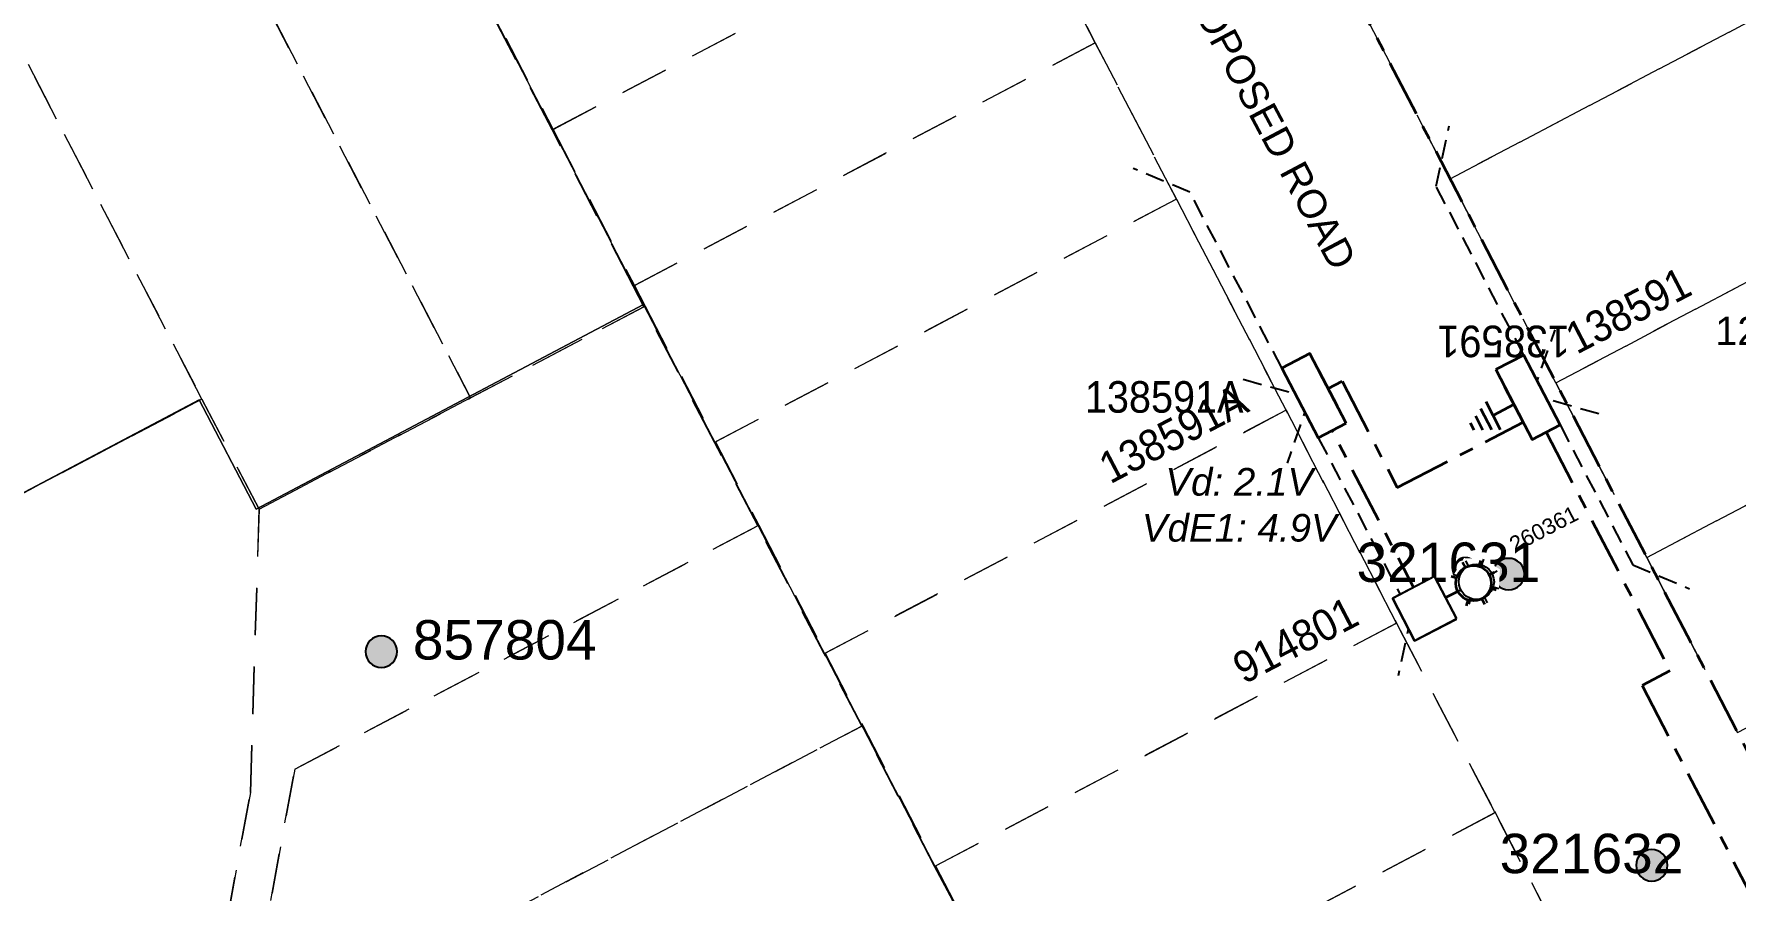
# Model space of a CAD drawing. Header units: metres. Extents: x 0 to 304202, y 0 to 6270858.
# Drawn here: x 303531.1 to 303639.1, y 6270383.7 to 6270438 of the extents above; entities that cross this region are included whole.
import ezdxf
from ezdxf import colors
from ezdxf.entities.mleader import LeaderData, LeaderLine
from ezdxf.enums import TextEntityAlignment as Align
from ezdxf.math import Vec2, Vec3

# ---------------------------------------------------------------- set-up
doc = ezdxf.new("R2010")
doc.units = ezdxf.units.M
for name, pattern in [('Cable Exist UG', [7, 4, -1, 1, -1]), ('Dash', [5, 3, -2]), ('IE Trench LV', [6, 4, -2])]:
    doc.linetypes.add(name, pattern=pattern)
doc.layers.get('0').update_dxf_attribs({"color": 6})
doc.layers.add('_User Miscellaneous10', color=252, linetype='Continuous', lineweight=13, plot=False, transparency=0.65)
for name, color, linetype, lineweight in [('_User_HV_Exist', 1, 'Continuous', 35), ('_User_LV_Exist', 5, 'Continuous', 35), ('_User_SL_Exist', 4, 'Continuous', 35), ('Cadastre Developer_SP_EXT', 98, 'Continuous', 15), ('Cadastre Developer_SP_NEW', 92, 'Continuous', 15), ('Cadastre Land Parcels_SP_EXT', 118, 'Continuous', 15)]:
    doc.layers.add(name, color=color, linetype=linetype, lineweight=lineweight)
for name, color, linetype in [('Equip_SP_SL_NEW', 2, 'Continuous'), ('Services_SP_NEW_UG', 2, 'IE Trench LV'), ('SupportsOH_SP_TR_HV_LV_SL_EXT', 7, 'Continuous'), ('SupportsUG_SP_LV_NEW', 2, 'Continuous'), ('SupportsUG_SP_LV_SL_NEW', 2, 'Continuous')]:
    doc.layers.add(name, color=color, linetype=linetype)
doc.styles.add('POLE_LABEL', font='arial.ttf', dxfattribs={"height": 2})
doc.styles.add('SL_LABEL', font='arial.ttf', dxfattribs={"height": 2})
doc.styles.get("Standard").update_dxf_attribs({"font": 'arial.ttf'})

# ---------------------------------------------------------------- blocks, each defined once
blk = doc.blocks.new('POLE_EXT')
blk.add_hatch(color=256).paths.add_polyline_path([(-1, 0, 1), (1, 0, 1)])
blk.add_lwpolyline([(-1, 0, 1), (1, 0, 1)], format="xyb", close=True)
at = {"flags": 8}
blk.add_attdef('pNumber', text='', height=2, dxfattribs=at).set_placement((2.5, 2.5), align=Align.MIDDLE_CENTER)
at = {"style": 'POLE_LABEL', "flags": 9}
for tag, p in [('STRUCTURE_PLANT_NUMBER', (1.35, 0.03)), ('STREET_CODE', (1.35, -0.2))]:
    blk.add_attdef(tag, text='', height=0.2, dxfattribs=at).set_placement(p, align=Align.MIDDLE_LEFT)
at = {"flags": 9}
for tag, p in [('OWNED_BY', (1.35, -0.4)), ('SPECIAL_USE', (1.35, -0.8)), ('STATE', (1.35, -1)), ('PARENT', (1.35, -0.6)), ('cLV', (1.35, -1.4)), ('hDepth', (1.35, -1.6)), ('hDia', (1.35, -1.8)), ('cHV', (1.35, -2)), ('USAGE', (1.35, -1.2)), ('LBRACKET', (1.35, -2.2)), ('LExisting', (1.35, -2.4)), ('LANTNUMBER', (1.35, -2.6)), ('LOther', (1.35, -2.8)), ('LRemove', (1.35, -3)), ('LEGEND', (1.35, -3.2)), ('cLinedev', (1.35, -3.4)), ('pExisting', (1.35, -3.8)), ('pFooting', (1.35, -4.4)), ('LOCATION', (1.35, -3.6)), ('PFNUMBER', (1.35, -4)), ('NEWPFNUMBER', (1.35, -4.2)), ('pNew', (1.35, -4.6)), ('pRelocate', (1.35, -5)), ('pRemove', (1.35, -5.2)), ('pReplace', (1.35, -5.4)), ('pStay', (1.35, -5.6)), ('pType', (1.35, -5.8)), ('cspan', (1.35, -6)), ('STREETNAME', (1.35, -6.2)), ('SUBURB', (1.35, -6.4)), ('OPERATED_BY', (1.36, -7.01)), ('NOTES', (1.35, -6.6)), ('MAINTAINED_BY', (1.36, -6.81))]:
    blk.add_attdef(tag, text='', height=0.2, dxfattribs=at).set_placement(p, align=Align.MIDDLE_LEFT)
at = {"flags": 1}
blk.add_attdef('Z', (1.35, -7.33), '', height=0.2, dxfattribs=at)
blk = doc.blocks.new('*U258')
at = {"layer": 'Services_SP_NEW_UG', "ltscale": 0.3}
for points in [[(-1.7, 0), (1.5, 3)], [(1.5, -3), (-1.7, 0)]]:
    blk.add_lwpolyline(points, dxfattribs=at)
blk = doc.blocks.new('*U259')
at = {"layer": 'Services_SP_NEW_UG', "ltscale": 0.3, "flags": 128}
for points in [[(-15.21, -1), (-18.21, 1.5)], [(15.09, -1), (18.09, 1.5)], [(-2.5, -1), (-15.21, -1)], [(2.5, -1), (15.09, -1)]]:
    blk.add_lwpolyline(points, dxfattribs=at)
blk = doc.blocks.new('*U260')
at = {"layer": 'Services_SP_NEW_UG', "ltscale": 0.3, "flags": 128}
for points in [[(-14.57, -1), (-17.57, 1.5)], [(12.5, -1), (15.5, 1.5)], [(-2.5, -1), (-14.57, -1)], [(2.5, -1), (12.5, -1)]]:
    blk.add_lwpolyline(points, dxfattribs=at)
blk = doc.blocks.new('*U253')
for tag, height, rotation, flags, p in [('LANTNUMBER', 0.2, 270, 9, (-1.4, 2.6)), ('LOUTREACH', 0.2, 270, 9, (-1.4, 2.2)), ('LOUTREACHVOCAB', 0.2, 270, 9, (-1.4, 2)), ('LRATECODE', 0.2, 270, 9, (-1.4, 1.8)), ('LREMOVE', 0.2, 270, 9, (-1.4, 1.6)), ('LREPLACE', 0.2, 270, 9, (-1.4, 1.4)), ('LTYPE', 0.2, 270, 9, (-1.4, 1.2)), ('LTYPEVOCAB', 0.2, 270, 9, (-1.4, 1)), ('LEGEND', 0.2, 270, 9, (-1.4, 0.8)), ('SUBURB', 0.2, 270, 9, (-1.4, 0.6)), ('STREETNAME', 0.2, 270, 9, (-1.4, 0.4)), ('LOCATION', 0.2, 270, 9, (-1.4, 0.2)), ('LNEW', 0.2, 270, 9, (-6.4, 0)), ('LMASTVOCAB', 0.2, 270, 9, (-6.2, 0)), ('LMAST', 0.2, 270, 9, (-6, 0)), ('LLAMPVOCAB', 0.2, 270, 9, (-5.8, 0)), ('LLAMP', 0.2, 270, 9, (-5.6, 0)), ('LEXIST', 0.2, 270, 9, (-5.4, 0)), ('LCHARGE3PERCENT', 0.2, 270, 9, (-5.2, 0)), ('LCHARGE3', 0.2, 270, 9, (-5, 0)), ('LCHARGE2PERCENT', 0.2, 270, 9, (-4.8, 0)), ('LCHARGE2', 0.2, 270, 9, (-4.6, 0)), ('LCHARGE1PERCENT', 0.2, 270, 9, (-4.4, 0)), ('LCHARGE1', 0.2, 270, 9, (-4.2, 0)), ('LCATEGORY', 0.2, 270, 9, (-4, 0)), ('LBRACKETVOCAB', 0.2, 270, 9, (-3.8, 0)), ('LBRACKET', 0.2, 270, 9, (-3.6, 0)), ('LKINGHEIGHT', 0.2, 270, 9, (-3.4, 0)), ('CREPLACE', 0.2, 270, 9, (-3.2, 0)), ('CREMOVE', 0.2, 270, 9, (-3, 0)), ('CNUMBER', 0.2, 270, 9, (-2.8, 0)), ('CNEW', 0.2, 270, 9, (-2.6, 0)), ('CEXIST', 0.2, 270, 9, (-2.4, 0)), ('USAGE', 0.2, 270, 9, (-2.2, 0)), ('STATE', 0.2, 270, 9, (-2, 0)), ('OWNED_BY', 0.2, 270, 9, (-1.8, 0)), ('ORIENTATION', 0.2, 270, 9, (-1.6, 0)), ('OPERATING_VOLTAGE', 0.2, 270, 9, (-1.4, 0)), ('MAINTAINED_BY', 0.2, 270, 9, (-1.4, -0.66)), ('NOTES', 0.2, 270, 9, (-1.4, 0)), ('NO_PHASES', 0.2, 270, 9, (-1.2, 0)), ('LANTERN_TYPE', 0.2, 270, 9, (-1, 0)), ('LANTERN_PURPOSE', 0.2, 270, 9, (-0.8, 0)), ('CONTROL_TYPE', 0.2, 270, 9, (-0.6, 0)), ('CONSTRUCTED_VOLTAGE', 0.2, 270, 9, (-0.4, 0)), ('LNUMBER', 1, 269.4819, 8, (2.27, -0.72))]:
    blk.add_attdef(tag, text='', height=height, rotation=rotation, dxfattribs=dict(flags=flags)).set_placement(p, align=Align.MIDDLE_LEFT)
for tag, p, height, flags in [('OPERATED_BY', (-1.4, -0.41), 0.2, 9), ('Z', (0, 0), 0.001, 1)]:
    blk.add_attdef(tag, p, '', height=height, rotation=270, dxfattribs=dict(flags=flags))
at = {"style": 'SL_LABEL'}
for tag, height, rotation, flags, p in [('STREET_CODE', 0.001, 270, 9, (0, 0)), ('ASSET_NUM', 1, 269.4819, 8, (4.27, -0.74))]:
    blk.add_attdef(tag, text='', height=height, rotation=rotation, dxfattribs=dict(at, flags=flags)).set_placement(p, align=Align.MIDDLE_LEFT)
at = {"transparency": 33554687}
blk.add_wipeout([(3.28, 0.58), (2.22, 1.22), (1.61, 2.29), (2.24, 3.34), (3.31, 3.96), (4.36, 3.32), (4.98, 2.26), (4.34, 1.2)], dxfattribs=at)
for p, q in [((3.33, 6.27), (3.3, 3.4)), ((2.24, 3.34), (2.51, 3.07)), ((4.36, 3.32), (4.1, 3.06)), ((2.17, 2.28), (1.79, 2.28)), ((4.79, 2.26), (4.42, 2.26)), ((2.22, 1.22), (2.49, 1.48)), ((3.28, 1.15), (3.28, 0.77)), ((4.34, 1.2), (4.08, 1.47))]:
    blk.add_line(p, q)
blk.add_circle((3.29, 2.27), 1.12)
blk = doc.blocks.new('*U229')
at = {"width": 0.9}
blk.add_attdef('ASSET_NUM', text='', height=2, dxfattribs=at).set_placement((4, 2), align=Align.MIDDLE_LEFT)
for tag, p, flags in [('SUBURB', (-2, 0), 1), ('STREETNAME', (-1.8, 0), 9), ('PARENT', (-1.6, 0), 9), ('NOTES', (-1.4, 0), 9), ('LOCATION', (-1.2, 0), 9), ('LEGEND', (-1, 0), 9), ('USAGE', (-0.8, 0), 9), ('SUPPORT_TYPE', (-0.6, 0), 9), ('STATE', (-0.4, 0), 9), ('OWNED_BY', (-0.2, 0), 9)]:
    blk.add_attdef(tag, p, '', height=0.2, rotation=270, dxfattribs=dict(flags=flags))
at = {"transparency": 33554687}
blk.add_wipeout([(1, 2.5), (1, -2.5), (-1, -2.5), (-1, 2.5)], dxfattribs=at)
blk.add_lwpolyline([(-1, 2.5), (-1, -1.25), (-1, 1.25), (-1, -2.5), (1, -2.5), (1, 2.5)], close=True)
blk = doc.blocks.new('*U247')
at = {"layer": '_User_LV_Exist'}
for p, q in [((-4, 0.25), (-4, -0.25)), ((-3.5, 0.5), (-3.5, -0.5)), ((-3, 0.75), (-3, -0.75)), ((-2.5, 1), (-2.5, -1))]:
    blk.add_line(p, q, dxfattribs=at)
at = {"width": 0.9}
blk.add_attdef('ASSET_NUM', text='', height=2, dxfattribs=at).set_placement((3.99, 1.96), align=Align.MIDDLE_LEFT)
for tag, p, flags in [('SUBURB', (-2.01, -0.04), 1), ('STREETNAME', (-1.81, -0.04), 9), ('PARENT', (-1.61, -0.04), 9), ('NOTES', (-1.41, -0.04), 9), ('LOCATION', (-1.21, -0.04), 9), ('LEGEND', (-1.01, -0.04), 9), ('USAGE', (-0.81, -0.04), 9), ('SUPPORT_TYPE', (-0.61, -0.04), 9), ('STATE', (-0.41, -0.04), 9), ('OWNED_BY', (-0.21, -0.04), 9)]:
    blk.add_attdef(tag, p, '', height=0.2, rotation=270, dxfattribs=dict(flags=flags))
at = {"transparency": 33554687}
blk.add_wipeout([(1, 2.5), (1, -2.5), (-1, -2.5), (-1, 2.5)], dxfattribs=at)
blk.add_lwpolyline([(-1, 2.5), (-1, -1.25), (-1, 1.25), (-1, -2.5), (1, -2.5), (1, 2.5)], close=True)
at = {"layer": '_User_LV_Exist'}
blk.add_line((-1, 0), (-2.5, 0), dxfattribs=at)
blk = doc.blocks.new('COLUMN_NEW')
at = {"width": 0.9, "flags": 8}
blk.add_attdef('ASSET_NUM', text='', height=2, dxfattribs=at).set_placement((4, 2), align=Align.MIDDLE_LEFT)
at = {"flags": 1}
blk.add_attdef('Z', (-2.35, -1.81), '', height=0.2, rotation=270, dxfattribs=at)
at = {"ltscale": 10, "transparency": 33554687}
blk.add_wipeout([(-1.5, -1.5), (-1.5, 1.5), (1.5, 1.5), (1.5, -1.5)], dxfattribs=at)
blk.add_lwpolyline([(-1.5, 1.5), (-1.5, -1.5), (1.5, -1.5), (1.5, 1.5)], close=True)
at = {"flags": 9}
for tag, p in [('NOTES', (-2, -1.81)), ('SUBURB', (-1.8, -1.81)), ('STREETNAME', (-1.6, -1.81)), ('LOCATION', (-1.4, -1.81)), ('LEGEND', (-1.2, -1.81)), ('USAGE', (-1, -1.81)), ('STATE', (-0.8, -1.81)), ('OWNED_BY', (-0.6, -1.81)), ('COLUMN_TYPE', (-0.4, -1.81)), ('STREET_CODE', (-0.2, -1.81)), ('STRUCTURE_PLANT_NUMBER', (0.03, -1.81))]:
    blk.add_attdef(tag, text='', height=0.2, rotation=270, dxfattribs=at).set_placement(p, align=Align.MIDDLE_LEFT)
blk = doc.blocks.new('Lantern_Column')
for p, q in [((-3.5, 1.12), (-3.5, 1.5)), ((-4.62, 0), (-5, 0)), ((-4.56, 1.06), (-4.3, 0.8)), ((-2.44, 1.06), (-2.7, 0.8)), ((0, 0), (-2.38, 0)), ((-4.56, -1.06), (-4.3, -0.8)), ((-2.44, -1.06), (-2.7, -0.8)), ((-3.5, -1.5), (-3.5, -1.12))]:
    blk.add_line(p, q)
blk.add_circle((-3.5, 0), 1.12)
at = {"transparency": 33554687}
blk.add_wipeout([(-1.5, 1.5), (-1.5, -1.5), (1.5, -1.5), (1.5, 1.5)], dxfattribs=at)
blk.add_lwpolyline([(-1.5, 1.5), (-1.5, -1.5), (1.5, -1.5), (1.5, 1.5)], close=True)

msp = doc.modelspace()

# ---------------------------------------------------------------- linework, layer by layer
at = {"layer": 'Cadastre Developer_SP_EXT', "linetype": 'Dash'}
for points in [[(303558.631, 6270442.155), (303550.486, 6270457.999), (303539.466, 6270452.098), (303558.772, 6270414.939), (303569.769, 6270420.721), (303569.091, 6270422.025), (303563.943, 6270431.936), (303558.631, 6270442.155)], [(303593.254, 6270447.373), (303587.953, 6270457.576), (303558.699, 6270442.19), (303564.009, 6270431.97), (303593.254, 6270447.373)], [(303651.896, 6270445.125), (303645.178, 6270458.055), (303614.2, 6270441.764), (303620.917, 6270428.834), (303651.896, 6270445.125)], [(303539.466, 6270452.098), (303526.076, 6270444.983), (303541.722, 6270414.865), (303545.349, 6270407.882), (303558.772, 6270414.939), (303539.466, 6270452.098)], [(303598.404, 6270437.462), (303593.254, 6270447.373), (303564.009, 6270431.97), (303569.159, 6270422.061), (303598.404, 6270437.462)], [(303526.076, 6270444.983), (303512.831, 6270437.945), (303528.445, 6270407.883), (303541.722, 6270414.865), (303526.076, 6270444.983)], [(303658.615, 6270432.195), (303653.45, 6270442.134), (303651.896, 6270445.125), (303620.917, 6270428.834), (303627.636, 6270415.904), (303658.615, 6270432.195)], [(303598.404, 6270437.462), (303569.159, 6270422.061), (303569.836, 6270420.757), (303574.308, 6270412.15), (303603.554, 6270427.551), (303598.404, 6270437.462)], [(303664.378, 6270421.103), (303664.082, 6270421.674), (303658.615, 6270432.195), (303627.636, 6270415.904), (303633.401, 6270404.812), (303664.378, 6270421.103)], [(303603.554, 6270427.551), (303574.308, 6270412.15), (303577.052, 6270406.869), (303581.266, 6270398.757), (303610.512, 6270414.158), (303603.554, 6270427.551)], [(303574.241, 6270412.114), (303569.769, 6270420.721), (303558.772, 6270414.939), (303545.349, 6270407.882), (303544.803, 6270389.913), (303542.373, 6270376.678), (303545.186, 6270378.158), (303547.616, 6270391.393), (303576.985, 6270406.834), (303574.241, 6270412.114)], [(303633.401, 6270404.812), (303639.163, 6270393.72), (303670.142, 6270410.011), (303669.587, 6270411.077), (303664.378, 6270421.103), (303633.401, 6270404.812)], [(303545.349, 6270407.882), (303541.722, 6270414.865), (303528.445, 6270407.883), (303515.12, 6270401.292), (303514.099, 6270400.787), (303530.192, 6270370.27), (303542.373, 6270376.678), (303544.803, 6270389.913), (303545.349, 6270407.882)], [(303610.512, 6270414.158), (303581.266, 6270398.757), (303583.652, 6270394.163), (303588.278, 6270385.26), (303617.526, 6270400.663), (303610.512, 6270414.158)], [(303581.2, 6270398.721), (303576.985, 6270406.834), (303547.616, 6270391.393), (303545.186, 6270378.158), (303545.38, 6270378.26), (303547.138, 6270374.948), (303583.587, 6270394.127), (303581.2, 6270398.721)], [(303623.772, 6270388.64), (303623.735, 6270388.712), (303617.526, 6270400.663), (303588.278, 6270385.26), (303589.416, 6270383.07), (303594.387, 6270373.502), (303594.526, 6270373.237), (303623.772, 6270388.64)], [(303589.363, 6270383.043), (303588.213, 6270385.226), (303583.587, 6270394.127), (303547.138, 6270374.948), (303553, 6270363.908), (303589.363, 6270383.043)], [(303629.998, 6270376.659), (303623.772, 6270388.64), (303594.526, 6270373.237), (303596.166, 6270370.12), (303596.148, 6270370.11), (303600.749, 6270361.256), (303629.998, 6270376.659)]]:
    msp.add_lwpolyline(points, close=True, dxfattribs=at)
msp.add_lwpolyline([(303593.254, 6270447.373), (303598.404, 6270437.462), (303603.554, 6270427.551), (303610.512, 6270414.158), (303617.526, 6270400.663), (303623.735, 6270388.712), (303623.772, 6270388.64), (303629.998, 6270376.659), (303635.138, 6270366.765), (303635.6, 6270365.879), (303641.133, 6270355.231), (303647.352, 6270343.262), (303645.234, 6270336.494), (303668.238, 6270348.61), (303661.508, 6270350.717), (303655.087, 6270363.076), (303648.386, 6270375.973), (303643.775, 6270384.847), (303639.163, 6270393.72), (303633.401, 6270404.812), (303627.636, 6270415.904), (303627.636, 6270415.904), (303620.917, 6270428.834), (303614.2, 6270441.764)], dxfattribs=at)
at = {"layer": 'Cadastre Developer_SP_NEW', "linetype": 'Dash'}
msp.add_lwpolyline([(303651.896, 6270445.125), (303645.178, 6270458.055), (303614.2, 6270441.764), (303620.917, 6270428.834), (303651.896, 6270445.125)], close=True, dxfattribs=at)
at = {"layer": 'Cadastre Land Parcels_SP_EXT', "linetype": 'Continuous'}
for points in [[(303569.738, 6270420.86), (303550.48, 6270457.952), (303512.596, 6270437.819), (303528.247, 6270407.801), (303541.547, 6270414.819), (303545.161, 6270407.885), (303569.738, 6270420.86)], [(303512.596, 6270437.819), (303491.463, 6270426.589), (303561.587, 6270292.592), (303584.372, 6270304.534), (303620.345, 6270323.387), (303569.738, 6270420.86), (303545.161, 6270407.885), (303541.547, 6270414.819), (303528.247, 6270407.801), (303512.596, 6270437.819)]]:
    msp.add_lwpolyline(points, close=True, dxfattribs=at)

# ---------------------------------------------------------------- block references
at = {"layer": '_User Miscellaneous10'}
for name, p, rotation in [('*U260', (303627.637, 6270415.904), 297.4569417194731), ('*U259', (303610.513, 6270414.159), 117.6062467725413), ('*U258', (303627.637, 6270415.904), 27.45694171947317), ('*U258', (303610.513, 6270414.159), 207.6062467725413)]:
    msp.add_blockref(name, p, dxfattribs=dict(at, rotation=rotation))
at = {"layer": 'SupportsOH_SP_TR_HV_LV_SL_EXT'}
ref = msp.add_blockref('POLE_EXT', (303624.638, 6270403.767), dxfattribs=at)
ref.add_attrib('ASSET_NUM', '321631', dxfattribs={"layer": '0', "height": 2.5, "style": 'POLE_LABEL'}).set_placement((303626.638, 6270404.517), align=Align.MIDDLE_RIGHT)
ref = msp.add_blockref('POLE_EXT', (303553.107, 6270398.851), dxfattribs=at)
ref.add_attrib('ASSET_NUM', '857804', dxfattribs={"layer": '0', "height": 2.5, "style": 'POLE_LABEL'}).set_placement((303555.107, 6270399.601), align=Align.MIDDLE_LEFT)
ref = msp.add_blockref('POLE_EXT', (303633.72, 6270385.303), dxfattribs=at)
ref.add_attrib('ASSET_NUM', '321632', dxfattribs={"layer": '0', "height": 2.5, "style": 'POLE_LABEL'}).set_placement((303635.72, 6270386.053), align=Align.MIDDLE_RIGHT)

# ---------------------------------------------------------------- texts
at = {"layer": '_User_HV_Exist'}
msp.add_text('PROPOSED ROAD', height=1.8, rotation=297.9722, dxfattribs=at).set_placement((303603.039, 6270442.495))
at = {"layer": 'Cadastre Land Parcels_SP_EXT'}
msp.add_text('121', height=1.8, dxfattribs=at).set_placement((303637.749, 6270418.29))

# ---------------------------------------------------------------- leaders
at = {"layer": '_User Miscellaneous10'}
ml = msp.add_multileader_mtext('Standard', dxfattribs=at)
ml.set_content('250w HPS\\P10.5m MH\\P4.5m OR', color=256)
ml.set_leader_properties()
ml.build(insert=Vec2(0, 0))
ml.multileader.update_dxf_attribs({"leader_type": 2, "has_text_frame": 1, "text_left_attachment_type": 2, "text_right_attachment_type": 2, "dogleg_length": 0.01, "arrow_head_size": 2.5})
ctx = ml.context
ctx.base_point, ctx.char_height, ctx.arrow_head_size, ctx.landing_gap_size, ctx.plane_origin = Vec3(303690.856, 6270390.417), 1.8, 2.5, 1, Vec3(303680.856, 6270385.477)
ctx.left_attachment, ctx.right_attachment = 2, 2
notes = []
notes.append((ctx, [(0, (0, 0, 0), (0, 0), (1, 0), 1, [])]))
ctx.mtext.insert, ctx.mtext.width, ctx.mtext.flow_direction = Vec3(303691.856, 6270396.477), 12.62441, 5
for ctx, leaders in notes:
    for number, flags, end, landing, length, lines in leaders:
        leader = LeaderData()
        leader.index, (leader.has_last_leader_line, leader.has_dogleg_vector, leader.attachment_direction) = number, flags
        leader.last_leader_point, leader.dogleg_vector, leader.dogleg_length = Vec3(end), Vec3(landing), length
        for number, points, colour, breaks in lines:
            line = LeaderLine()
            line.index, line.vertices, line.color, line.breaks = number, Vec3.list(points), colors.encode_raw_color(colour), breaks
            leader.lines.append(line)
        ctx.leaders.append(leader)

# ---------------------------------------------------------------- next in the draw order: block references
at = {"layer": 'Equip_SP_SL_NEW'}
ref = msp.add_blockref('*U253', (303626.135, 6270401.444), dxfattribs=dict(at, rotation=117.9721995465388))
ref.add_attrib('ASSET_NUM', '260361', dxfattribs={"layer": '0', "height": 1, "rotation": 27.45407, "style": 'SL_LABEL'}).set_placement((303624.786, 6270405.558), align=Align.MIDDLE_LEFT)
at = {"layer": 'SupportsUG_SP_LV_NEW', "ltscale": 10, "rotation": 27.45694171947317}
msp.add_blockref('*U247', (303625.862, 6270414.982), dxfattribs=at).add_auto_attribs({'ASSET_NUM': '138591'})
at = {"layer": 'SupportsUG_SP_LV_NEW', "ltscale": 10}
ref = msp.add_blockref('*U229', (303612.285, 6270415.085), dxfattribs=dict(at, rotation=207.6062467725413))
ref.add_attrib('ASSET_NUM', '138591A', dxfattribs={"layer": '0', "height": 2, "rotation": 207.60625, "text_generation_flag": 6, "width": 0.9}).set_placement((303607.813, 6270415.004), align=Align.MIDDLE_RIGHT)

# ---------------------------------------------------------------- next in the draw order: linework, layer by layer
at = {"layer": '_User_LV_Exist', "linetype": 'Cable Exist UG', "ltscale": 0.9}
for points in [[(303607.636, 6270450.058), (303612.425, 6270440.842), (303614.199, 6270441.764), (303649.553, 6270373.725), (303668.96, 6270383.946), (303668.96, 6270383.946), (303673.247, 6270375.805)], [(303613.175, 6270415.542), (303614.062, 6270416.003), (303617.57, 6270409.251), (303625.556, 6270413.401)], [(303627.015, 6270412.763), (303634.873, 6270397.639), (303633.104, 6270396.707), (303644.26, 6270375.237), (303645.138, 6270375.694)]]:
    msp.add_lwpolyline(points, dxfattribs=at)
at = {"layer": '_User_SL_Exist', "linetype": 'Cable Exist UG', "ltscale": 0.9}
msp.add_lwpolyline([(303619.302, 6270401.581), (303613.438, 6270412.867)], dxfattribs=at)

# ---------------------------------------------------------------- next in the draw order: texts
at = {"layer": '_User_LV_Exist', "insert": (303607.503, 6270410.497), "char_height": 1.75, "attachment_point": 1}
msp.add_mtext('\\pi-4.6472;{\\fArial|b0|i1|c0|p34;Vd: 2.1V\\P\\pi-6.1423;VdE1: 4.9V}', dxfattribs=at)

# ---------------------------------------------------------------- next in the draw order: leaders
at = {"layer": '_User Miscellaneous10'}
ml = msp.add_multileader_mtext('Standard', dxfattribs=at)
ml.set_content('150w MH\\P7.5m MH\\P3m OR', color=256)
ml.set_leader_properties()
ml.build(insert=Vec2(0, 0))
ml.multileader.update_dxf_attribs({"leader_type": 2, "has_text_frame": 1, "text_left_attachment_type": 2, "text_right_attachment_type": 2, "dogleg_length": 0.01, "arrow_head_size": 2.5})
ctx = ml.context
ctx.base_point, ctx.char_height, ctx.arrow_head_size, ctx.landing_gap_size, ctx.plane_origin = Vec3(303639.882, 6270501.634), 1.8, 2.5, 1, Vec3(303629.882, 6270495.007)
ctx.left_attachment, ctx.right_attachment = 2, 2
notes = []
notes.append((ctx, [(0, (0, 0, 0), (0, 0), (1, 0), 1, [])]))
ctx.mtext.insert, ctx.mtext.width, ctx.mtext.flow_direction = Vec3(303640.882, 6270506.007), 11.72163, 5
ml = msp.add_multileader_mtext('Standard', dxfattribs=at)
ml.set_content('250w HPS\\P10.5m MH\\P4.5m OR', color=256)
ml.set_leader_properties()
ml.build(insert=Vec2(0, 0))
ml.multileader.update_dxf_attribs({"leader_type": 2, "has_text_frame": 1, "text_left_attachment_type": 2, "text_right_attachment_type": 2, "dogleg_length": 0.01, "arrow_head_size": 2.5})
ctx = ml.context
ctx.base_point, ctx.char_height, ctx.arrow_head_size, ctx.landing_gap_size, ctx.plane_origin = Vec3(303640.387, 6270488.503), 1.8, 2.5, 1, Vec3(303628.371, 6270485.499)
ctx.left_attachment, ctx.right_attachment = 2, 2
notes.append((ctx, [(0, (0, 0, 0), (0, 0), (1, 0), 1, [])]))
ctx.mtext.insert, ctx.mtext.width, ctx.mtext.flow_direction = Vec3(303641.387, 6270492.892), 18.21344, 5
ml = msp.add_multileader_mtext('Standard', dxfattribs=at)
ml.set_content('250w HPS\\P10.5m MH\\P4.5m OR', color=256)
ml.set_leader_properties()
ml.build(insert=Vec2(0, 0))
ml.multileader.update_dxf_attribs({"leader_type": 2, "has_text_frame": 1, "text_left_attachment_type": 2, "text_right_attachment_type": 2, "dogleg_length": 0.01, "arrow_head_size": 2.5})
ctx = ml.context
ctx.base_point, ctx.char_height, ctx.arrow_head_size, ctx.landing_gap_size, ctx.plane_origin = Vec3(303665.371, 6270441.11), 1.8, 2.5, 1, Vec3(303655.371, 6270434.499)
ctx.left_attachment, ctx.right_attachment = 2, 2
notes.append((ctx, [(0, (0, 0, 0), (0, 0), (1, 0), 1, [])]))
ctx.mtext.insert, ctx.mtext.width, ctx.mtext.flow_direction = Vec3(303666.371, 6270445.499), 18.21344, 5
for ctx, leaders in notes:
    for number, flags, end, landing, length, lines in leaders:
        leader = LeaderData()
        leader.index, (leader.has_last_leader_line, leader.has_dogleg_vector, leader.attachment_direction) = number, flags
        leader.last_leader_point, leader.dogleg_vector, leader.dogleg_length = Vec3(end), Vec3(landing), length
        for number, points, colour, breaks in lines:
            line = LeaderLine()
            line.index, line.vertices, line.color, line.breaks = number, Vec3.list(points), colors.encode_raw_color(colour), breaks
            leader.lines.append(line)
        ctx.leaders.append(leader)

# ---------------------------------------------------------------- next in the draw order: block references
at = {"layer": '_User_LV_Exist', "ltscale": 10}
ref = msp.add_blockref('*U247', (303625.862, 6270414.982), dxfattribs=dict(at, rotation=27.45694171947317))
ref.add_attrib('ASSET_NUM', '138591', dxfattribs={"layer": '0', "height": 2, "rotation": 180, "width": 0.9}).set_placement((303628.507, 6270418.524), align=Align.MIDDLE_LEFT)
ref = msp.add_blockref('*U229', (303612.285, 6270415.085), dxfattribs=dict(at, rotation=207.6062467725413))
ref.add_attrib('ASSET_NUM', '138591A', dxfattribs={"layer": '0', "height": 2, "rotation": 180, "text_generation_flag": 6, "width": 0.9}).set_placement((303607.813, 6270415.004), align=Align.MIDDLE_RIGHT)
at = {"layer": '_User_SL_Exist', "rotation": 207.4579024268226}
msp.add_blockref('Lantern_Column', (303619.302, 6270401.581), dxfattribs=at)

# ---------------------------------------------------------------- next in the draw order: block references
at = {"layer": 'Cadastre Developer_SP_NEW', "ltscale": 10, "rotation": 27.45694171947317}
msp.add_blockref('*U247', (303625.862, 6270414.982), dxfattribs=at).add_auto_attribs({'ASSET_NUM': '138591'})

# ---------------------------------------------------------------- next in the draw order: linework, layer by layer
at = {"layer": 'Cadastre Developer_SP_NEW', "linetype": 'Dash'}
for points in [[(303658.615, 6270432.195), (303653.45, 6270442.134), (303651.896, 6270445.125), (303620.917, 6270428.834), (303627.636, 6270415.904), (303658.615, 6270432.195)], [(303664.378, 6270421.103), (303664.082, 6270421.674), (303658.615, 6270432.195), (303627.636, 6270415.904), (303633.401, 6270404.812), (303664.378, 6270421.103)], [(303633.401, 6270404.812), (303639.163, 6270393.72), (303670.142, 6270410.011), (303669.587, 6270411.077), (303664.378, 6270421.103), (303633.401, 6270404.812)]]:
    msp.add_lwpolyline(points, close=True, dxfattribs=at)

# ---------------------------------------------------------------- next in the draw order: leaders
at = {"layer": 'Cadastre Developer_SP_NEW'}
ml = msp.add_multileader_mtext('Standard', dxfattribs=at)
ml.set_content('{\\C7;CONSTRUCTED UNDER URS16232}', color=256)
ml.set_leader_properties()
ml.build(insert=Vec2(0, 0))
ml.multileader.update_dxf_attribs({"leader_type": 2, "has_text_frame": 1, "text_left_attachment_type": 2, "text_right_attachment_type": 2, "dogleg_length": 0.01})
ctx = ml.context
ctx.base_point, ctx.char_height, ctx.plane_origin, ctx.plane_x_axis, ctx.plane_y_axis = Vec3(303652.039, 6270457.854), 1.8, Vec3(304505.856, 6271177.178), Vec3(0.8848718, 0.4658345), Vec3(-0.4658345, 0.8848718)
ctx.left_attachment, ctx.right_attachment, ctx.text_align_type = 2, 2, 1
notes = []
notes.append((ctx, [(0, (0, 0, 0), (0, 0), (1, 0), 1, [])]))
ctx.mtext.insert, ctx.mtext.text_direction, ctx.mtext.rotation, ctx.mtext.width, ctx.mtext.alignment, ctx.mtext.flow_direction = Vec3(303662.23, 6270465.985), Vec3(0.8848718, 0.4658345), 0.4845775, 21.76031, 2, 5
ctx.mtext.has_bg_fill, ctx.mtext.bg_color, ctx.mtext.bg_scale_factor, ctx.mtext.bg_transparency, ctx.mtext.use_window_bg_color = 1, -1073741824, 2, 0, 1
for ctx, leaders in notes:
    for number, flags, end, landing, length, lines in leaders:
        leader = LeaderData()
        leader.index, (leader.has_last_leader_line, leader.has_dogleg_vector, leader.attachment_direction) = number, flags
        leader.last_leader_point, leader.dogleg_vector, leader.dogleg_length = Vec3(end), Vec3(landing), length
        for number, points, colour, breaks in lines:
            line = LeaderLine()
            line.index, line.vertices, line.color, line.breaks = number, Vec3.list(points), colors.encode_raw_color(colour), breaks
            leader.lines.append(line)
        ctx.leaders.append(leader)

# ---------------------------------------------------------------- next in the draw order: block references
at = {"layer": '_User_LV_Exist', "ltscale": 10}
ref = msp.add_blockref('*U247', (303625.862, 6270414.982), dxfattribs=dict(at, rotation=27.45694171947317))
ref.add_attrib('ASSET_NUM', '138591', dxfattribs={"layer": '0', "height": 2, "rotation": 180, "width": 0.9}).set_placement((303628.507, 6270418.524), align=Align.MIDDLE_LEFT)
ref = msp.add_blockref('*U229', (303612.285, 6270415.085), dxfattribs=dict(at, rotation=207.6062467725413))
ref.add_attrib('ASSET_NUM', '138591A', dxfattribs={"layer": '0', "height": 2, "rotation": 180, "text_generation_flag": 6, "width": 0.9}).set_placement((303607.813, 6270415.004), align=Align.MIDDLE_RIGHT)
at = {"layer": 'SupportsUG_SP_LV_SL_NEW'}
ref = msp.add_blockref('COLUMN_NEW', (303619.3, 6270401.585), dxfattribs=dict(at, rotation=207.4569428859033))
ref.add_attrib('ASSET_NUM', '914801', dxfattribs={"layer": '0', "height": 2, "rotation": 207.45694, "text_generation_flag": 6, "width": 0.9}).set_placement((303614.828, 6270401.516), align=Align.MIDDLE_RIGHT)

# ---------------------------------------------------------------- next in the draw order: leaders
at = {"layer": 'Cadastre Developer_SP_NEW'}
ml = msp.add_multileader_mtext('Standard', dxfattribs=at)
ml.set_content('{\\C7;CONSTRUCTED UNDER URS18369}', color=256)
ml.set_leader_properties()
ml.build(insert=Vec2(0, 0))
ml.multileader.update_dxf_attribs({"leader_type": 2, "has_text_frame": 1, "text_left_attachment_type": 2, "text_right_attachment_type": 2, "dogleg_length": 0.01})
ctx = ml.context
ctx.base_point, ctx.char_height, ctx.plane_origin, ctx.plane_x_axis, ctx.plane_y_axis = Vec3(303910.719, 6270584.601), 1.8, Vec3(305059.721, 6271101.545), Vec3(0.8878186, 0.4601935), Vec3(-0.4601935, 0.8878186)
ctx.left_attachment, ctx.right_attachment, ctx.text_align_type = 2, 2, 1
notes = []
notes.append((ctx, [(0, (0, 0, 0), (0, 0), (1, 0), 1, [])]))
ctx.mtext.insert, ctx.mtext.text_direction, ctx.mtext.rotation, ctx.mtext.width, ctx.mtext.alignment, ctx.mtext.flow_direction = Vec3(303920.971, 6270592.672), Vec3(0.8878186, 0.4601935), 0.4782132, 23.5182, 2, 5
ctx.mtext.has_bg_fill, ctx.mtext.bg_color, ctx.mtext.bg_scale_factor, ctx.mtext.bg_transparency, ctx.mtext.use_window_bg_color = 1, -1073741824, 2, 0, 1
for ctx, leaders in notes:
    for number, flags, end, landing, length, lines in leaders:
        leader = LeaderData()
        leader.index, (leader.has_last_leader_line, leader.has_dogleg_vector, leader.attachment_direction) = number, flags
        leader.last_leader_point, leader.dogleg_vector, leader.dogleg_length = Vec3(end), Vec3(landing), length
        for number, points, colour, breaks in lines:
            line = LeaderLine()
            line.index, line.vertices, line.color, line.breaks = number, Vec3.list(points), colors.encode_raw_color(colour), breaks
            leader.lines.append(line)
        ctx.leaders.append(leader)

# ---------------------------------------------------------------- next in the draw order: leaders
ml = msp.add_multileader_mtext('Standard', dxfattribs=at)
ml.set_content('{\\C7;CONSTRUCTED UNDER URS18369}', color=256)
ml.set_leader_properties()
ml.build(insert=Vec2(0, 0))
ml.multileader.update_dxf_attribs({"leader_type": 2, "has_text_frame": 1, "text_left_attachment_type": 2, "text_right_attachment_type": 2, "dogleg_length": 0.01})
ctx = ml.context
ctx.base_point, ctx.char_height, ctx.plane_origin, ctx.plane_x_axis, ctx.plane_y_axis = Vec3(303792.046, 6270524.313), 1.8, Vec3(304941.048, 6271041.257), Vec3(0.8878186, 0.4601935), Vec3(-0.4601935, 0.8878186)
ctx.left_attachment, ctx.right_attachment, ctx.text_align_type = 2, 2, 1
notes = []
notes.append((ctx, [(0, (0, 0, 0), (0, 0), (1, 0), 1, [])]))
ctx.mtext.insert, ctx.mtext.text_direction, ctx.mtext.rotation, ctx.mtext.width, ctx.mtext.alignment, ctx.mtext.flow_direction = Vec3(303802.299, 6270532.384), Vec3(0.8878186, 0.4601935), 0.4782132, 23.5182, 2, 5
ctx.mtext.has_bg_fill, ctx.mtext.bg_color, ctx.mtext.bg_scale_factor, ctx.mtext.bg_transparency, ctx.mtext.use_window_bg_color = 1, -1073741824, 2, 0, 1
for ctx, leaders in notes:
    for number, flags, end, landing, length, lines in leaders:
        leader = LeaderData()
        leader.index, (leader.has_last_leader_line, leader.has_dogleg_vector, leader.attachment_direction) = number, flags
        leader.last_leader_point, leader.dogleg_vector, leader.dogleg_length = Vec3(end), Vec3(landing), length
        for number, points, colour, breaks in lines:
            line = LeaderLine()
            line.index, line.vertices, line.color, line.breaks = number, Vec3.list(points), colors.encode_raw_color(colour), breaks
            leader.lines.append(line)
        ctx.leaders.append(leader)

doc.saveas('drawing.dxf')
